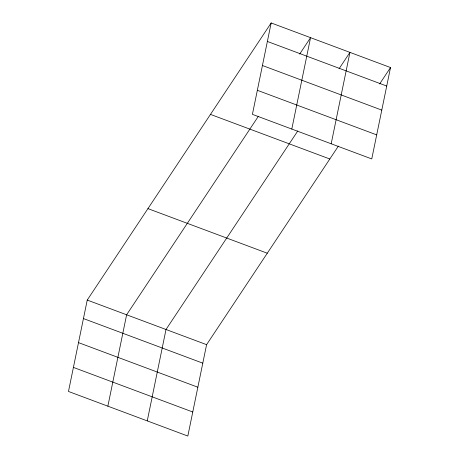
<?xml version="1.0" encoding="UTF-8"?>
<svg xmlns="http://www.w3.org/2000/svg" width="459" height="459" viewBox="0 0 459 459"><rect width="100%" height="100%" fill="white"/><g stroke="black" fill="none" stroke-linecap="round" stroke-linejoin="round"><path stroke-width="0.69" d="M271.171 22.95L252.41 114.343L371.761 158.934L390.523 67.542L271.171 22.95L87.239 300.066L68.477 391.458L187.829 436.05L206.59 344.657L338.386 146.094M107.865 406.169L126.621 314.782L258.417 116.219M147.253 420.886L166.009 329.499L297.805 130.935M291.798 129.059L310.554 37.667L299.664 54.082M331.186 143.776L349.942 52.383L339.046 68.798M379.627 83.957L390.523 67.542M267.368 41.453L386.725 86.051M262.433 65.505L381.79 110.103M257.344 90.291L376.701 134.883M210.469 114.4L329.826 158.992M147.936 208.615L267.287 253.213M87.239 300.066L206.59 344.657M83.44 318.569L202.792 363.161M78.5 342.621L197.858 387.218M73.411 367.401L192.769 411.998"/></g></svg>
